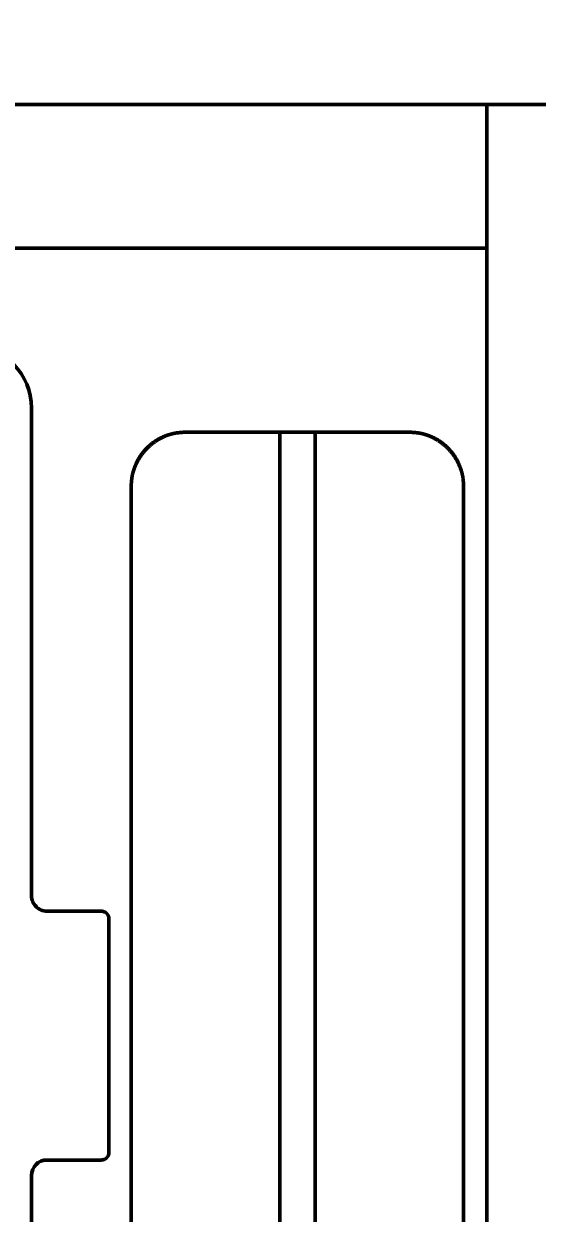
# Model space of a CAD drawing. Header units: millimetres. Extents: x -6033 to 120673, y -4970 to 90533.
# Drawn here: x 87229.1 to 87262.2, y 68772.3 to 68848.9 of the extents above; entities that cross this region are included whole.
import ezdxf
from ezdxf.enums import TextEntityAlignment as Align

# ---------------------------------------------------------------- set-up
doc = ezdxf.new("R2010")
doc.units = ezdxf.units.MM
doc.layers.get('DefPoints').update_dxf_attribs({"color": 250})
for name, color, linetype, lineweight in [('_ACM-A-ANNO-DIMS-c', 2, 'Continuous', 18), ('I-AR$0$I-SCOPE', 252, 'Continuous', 35), ('I-PLAN$0$_ACM-A-WALL-HACH', 251, 'Continuous', 9)]:
    doc.layers.add(name, color=color, linetype=linetype, lineweight=lineweight)
for name, color, linetype in [('I-CEILING$0$I-RCP-AIR', 64, 'Continuous'), ('I-CEILING$0$RC-Hatch【天花填充】', 251, 'Continuous'), ('I-FLOOR$0$I-FC-HATCH', 8, 'Continuous'), ('地坪', 7, 'Continuous'), ('天花', 7, 'Continuous')]:
    doc.layers.add(name, color=color, linetype=linetype)
doc.styles.add('_ACM-G-NOTES', font='arial.ttf')
doc.styles.add('I-CEILING$0$黑体', font='simhei.ttf', dxfattribs={"height": 600})
doc.dimstyles.new('_ACM-DIM-A_50', dxfattribs={"dimscale": 50, "dimtxt": 2.5, "dimasz": 1, "dimexe": 1.5, "dimexo": 1, "dimgap": 1, "dimtad": 1, "dimdec": 0, "dimrnd": 5, "dimzin": 1, "dimdsep": 46, "dimtxsty": '_ACM-G-NOTES', "dimblk": 'ARCHTICK', "dimcen": 2.5, "dimclrd": 256, "dimclre": 256, "dimclrt": 256, "dimadec": 3, "dimazin": 0, "dimtfac": 1, "dimtdec": 0, "dimtix": 1, "dimtmove": 0, "dimatfit": 3, "dimldrblk": 'DOTSMALL', "dimfxl": 5, "dimfxlon": 1, "dimlwd": 18, "dimlwe": 18, "dimarcsym": 0})

# ---------------------------------------------------------------- blocks, each defined once
blk = doc.blocks.new('I-AR')
at = {"layer": 'I-AR$0$I-SCOPE'}
h = blk.add_hatch(dxfattribs=at)
h.set_pattern_fill('ANSI31', color=256, scale=200)
h.paths.add_polyline_path([(63300, 72640), (66630, 72640), (66630, 70889.383), (90600, 70890), (90600, 66390), (96650, 66390), (96650, 24876.398), (18340, 24876.398), (18340, 66390), (48090, 66390), (48090, 72640), (51400, 72640), (51400, 72649.887), (52869.5, 72649.887), (52869.5, 72640), (55240, 72640), (55240, 72790), (59460, 72790), (59460, 72640), (61830.5, 72640), (61830.5, 72649.887), (63300, 72649.887)], flags=16)
h.paths.add_polyline_path([(7330, 0), (7330, -1770), (11180, -1770), (11180, 0), (18450, 0), (18450, 2900), (27550, 2900), (27550, 18090), (37037.331, 18090), (37037.331, 17350), (96200, 17350), (96200, 18120), (114640, 18120), (114640, 84500), (0, 84500), (0, 0)])
blk = doc.blocks.new('I-PLAN')
at = {"layer": 'I-PLAN$0$_ACM-A-WALL-HACH'}
h = blk.add_hatch(dxfattribs=at)
h.set_pattern_fill('ANSI31', color=256, scale=10, angle=45)
h.paths.add_polyline_path([(88260, 70790), (88260, 70890), (88030, 70890), (88030, 70790), (88230, 70790)], flags=17)
h.paths.add_polyline_path([(79671.546, 69390), (78155, 69390), (78155, 68990), (77955, 68990), (77955, 69590), (79671.546, 69590)], flags=17)
h.paths.add_polyline_path([(80271.546, 69390), (80271.546, 69590), (80780, 69590), (80780, 68990), (80580, 68990), (80580, 69390)], flags=17)
h.paths.add_polyline_path([(74580, 69590), (73930, 69590), (73930, 69390), (74580, 69390)])
h.paths.add_polyline_path([(68780, 69590), (69430, 69590), (69430, 69390), (68780, 69390)])
h.paths.add_polyline_path([(87280, 66490), (87480, 66490), (87480, 66390), (87280, 66390)])
h.paths.add_polyline_path([(82180, 68990), (82180, 69390), (84230, 69390), (84230, 66490), (84430, 66490), (84430, 69390), (85280, 69390), (85280, 69590), (81980, 69590), (81980, 68990)])
h.paths.add_polyline_path([(87480, 67390), (87480, 69390), (88280, 69390), (88280, 69590), (88080, 69590), (86480, 69590), (86480, 69390), (87280, 69390), (87280, 67390)], flags=17)
h.paths.add_polyline_path([(72130, 68170), (72130, 66490), (72330, 66490), (72330, 67870), (73130, 67870), (73130, 68070), (72330, 68070), (72330, 68170)])
h.paths.add_polyline_path([(71230, 68170), (71230, 66390), (71030, 66390), (71030, 67870), (70230, 67870), (70230, 68070), (71030, 68070), (71030, 68170)])
h.paths.add_polyline_path([(72130, 69070), (72330, 69070), (72330, 69390), (73030, 69390), (73030, 69590), (72130, 69590)])
h.paths.add_polyline_path([(71230, 69070), (71030, 69070), (71030, 69390), (70330, 69390), (70330, 69590), (71230, 69590)])
h.paths.add_polyline_path([(67800, 69490), (67830, 69490), (67830, 69590), (67800, 69590)], flags=17)
h.paths.add_polyline_path([(76755, 69590), (75180, 69590), (75180, 69390), (75330, 69390), (75330, 66390), (75530, 66390), (75530, 69390), (76555, 69390), (76555, 68990), (76755, 68990)])
h.paths.add_polyline_path([(68180, 69590), (68180, 69390), (68030, 69390), (68030, 66520), (67780, 66520), (67780, 66390), (67400, 66390), (67400, 66720), (67830, 66720), (67830, 69590)])
edge = h.paths.add_edge_path()
edge.add_line((89860, 70890), (88860, 70890))
edge.add_line((75530, 66520), (84230, 66520))
edge.add_line((75530, 66720), (84230, 66720))
blk = doc.blocks.new('I-CEILING$0$RPK-22-40FSNQS')
at = {"color": 0, "lineweight": 50}
for p, q in [((-390, 0), (-390, -64)), ((-390, -21.029238), (390, -21.029238)), ((-380.753894, -64), (-380.753894, -21.029238)), ((-365.390404, -22.517156), (365.390402, -22.517156)), ((-368.888804, -40.47), (-368.888804, -26.017156)), ((-368.888804, -32.086952), (368.888802, -32.086952)), ((-368.888804, -34.37305), (368.888802, -34.37305)), ((365.38827, -43.97), (-365.388272, -43.97)), ((-338.017608, -45.9), (-338.017608, -49.4)), ((-322.482622, -45.4), (-337.51738, -45.4)), ((-321.982394, -49.4), (-321.982394, -45.9)), ((-339.017608, -50.4), (-370.449212, -50.4)), ((-8.5, -50.4), (-320.982394, -50.4))]:
    blk.add_line(p, q, dxfattribs=at)
for points in [[(-368.888804, -26.017156), (-368.887502, -25.994244), (-368.886194, -25.971334), (-368.884872, -25.948426), (-368.883532, -25.92552), (-368.882166, -25.902618), (-368.88077, -25.879722), (-368.879336, -25.85683), (-368.877858, -25.833948), (-368.87633, -25.81107), (-368.874744, -25.788204), (-368.873098, -25.765346), (-368.871382, -25.7425), (-368.86959, -25.719664), (-368.867718, -25.696842), (-368.865758, -25.674034), (-368.863704, -25.651242), (-368.86155, -25.628464), (-368.85929, -25.605702), (-368.856918, -25.582958), (-368.854426, -25.560234), (-368.85181, -25.537528), (-368.849062, -25.514844), (-368.846176, -25.492182), (-368.843146, -25.46954), (-368.839966, -25.446924), (-368.83663, -25.424332), (-368.83313, -25.401764), (-368.829462, -25.379224), (-368.82562, -25.356712), (-368.821594, -25.334226), (-368.817384, -25.311772), (-368.812988, -25.289348), (-368.808408, -25.266954), (-368.803646, -25.244594), (-368.798704, -25.222266), (-368.793584, -25.199972), (-368.788288, -25.177714), (-368.782818, -25.15549), (-368.777178, -25.133306), (-368.771366, -25.111158), (-368.765388, -25.089048), (-368.759244, -25.06698), (-368.752934, -25.044952), (-368.746464, -25.022966), (-368.739834, -25.00102), (-368.733046, -24.97912), (-368.726102, -24.957264), (-368.719004, -24.935454), (-368.711754, -24.913688), (-368.704354, -24.891972), (-368.696806, -24.870302), (-368.689112, -24.848682), (-368.681274, -24.827112), (-368.673294, -24.805594), (-368.665176, -24.784126), (-368.656918, -24.762712), (-368.648524, -24.741352), (-368.639996, -24.720046), (-368.631336, -24.698796), (-368.622546, -24.677604), (-368.613628, -24.656468), (-368.604582, -24.63539), (-368.595408, -24.614372), (-368.586104, -24.593414), (-368.576674, -24.572518), (-368.567116, -24.551682), (-368.557428, -24.53091), (-368.547614, -24.510202), (-368.53767, -24.489558), (-368.5276, -24.46898), (-368.5174, -24.448468), (-368.507074, -24.428022), (-368.496618, -24.407646), (-368.486036, -24.387338), (-368.475324, -24.3671), (-368.464484, -24.346932), (-368.453518, -24.326838), (-368.442422, -24.306814), (-368.4312, -24.286864), (-368.419848, -24.266988), (-368.40837, -24.247186), (-368.396762, -24.227462), (-368.385028, -24.207814), (-368.373166, -24.188244), (-368.361174, -24.168752), (-368.349056, -24.149338), (-368.33681, -24.130006), (-368.324434, -24.110756), (-368.311932, -24.091586), (-368.299302, -24.0725), (-368.286544, -24.053498), (-368.27366, -24.03458), (-368.260648, -24.015748), (-368.24751, -23.997), (-368.234248, -23.978342), (-368.220862, -23.959768), (-368.207352, -23.941284), (-368.19372, -23.92289), (-368.179966, -23.904584), (-368.16609, -23.886368), (-368.152094, -23.868244), (-368.137978, -23.850212), (-368.123744, -23.832272), (-368.10939, -23.814426), (-368.09492, -23.796672), (-368.080334, -23.779016), (-368.06563, -23.761452), (-368.050812, -23.743986), (-368.035878, -23.726616), (-368.020832, -23.709344), (-368.005672, -23.692172), (-367.990402, -23.675096), (-367.975018, -23.658122), (-367.959524, -23.641248), (-367.94392, -23.624474), (-367.928206, -23.607804), (-367.912384, -23.591236), (-367.896456, -23.57477), (-367.880418, -23.55841), (-367.864276, -23.542154), (-367.848028, -23.526002), (-367.831674, -23.509958), (-367.815218, -23.494022), (-367.798656, -23.478192), (-367.781994, -23.462472), (-367.765228, -23.44686), (-367.748362, -23.43136), (-367.731394, -23.41597), (-367.714328, -23.40069), (-367.697162, -23.385524), (-367.679898, -23.370472), (-367.662536, -23.355532), (-367.645078, -23.340706), (-367.627522, -23.325996), (-367.609872, -23.311404), (-367.592128, -23.296926), (-367.57429, -23.282568), (-367.556358, -23.268326), (-367.538334, -23.254204), (-367.520218, -23.240202), (-367.50201, -23.22632), (-367.483714, -23.21256), (-367.465326, -23.19892), (-367.44685, -23.185404), (-367.428286, -23.172012), (-367.409636, -23.158744), (-367.390898, -23.1456), (-367.372074, -23.132582), (-367.353164, -23.119692), (-367.334172, -23.106928), (-367.315094, -23.094292), (-367.295934, -23.081784), (-367.276692, -23.069404), (-367.257368, -23.057152), (-367.237964, -23.045026), (-367.218482, -23.03303), (-367.19892, -23.021162), (-367.179282, -23.009422), (-367.159566, -22.99781), (-367.139774, -22.986326), (-367.119906, -22.97497), (-367.099966, -22.963742), (-367.07995, -22.952642), (-367.059864, -22.94167), (-367.039706, -22.930826), (-367.019476, -22.92011), (-366.999178, -22.909522), (-366.97881, -22.899062), (-366.958374, -22.888732), (-366.937872, -22.878528), (-366.917304, -22.868452), (-366.896668, -22.858504), (-366.87597, -22.848686), (-366.855208, -22.838994), (-366.834382, -22.82943), (-366.813494, -22.819996), (-366.792546, -22.810688), (-366.771538, -22.80151), (-366.75047, -22.792458), (-366.729344, -22.783536), (-366.708162, -22.774742), (-366.686922, -22.766078), (-366.665626, -22.757546), (-366.644274, -22.749148), (-366.62287, -22.740886), (-366.601414, -22.732764), (-366.579904, -22.72478), (-366.558344, -22.716938), (-366.536734, -22.709242), (-366.515076, -22.70169), (-366.493368, -22.694286), (-366.471614, -22.687034), (-366.449812, -22.679932), (-366.427966, -22.672986), (-366.406076, -22.666194), (-366.38414, -22.659562), (-366.362164, -22.653088), (-366.340146, -22.646776), (-366.318086, -22.64063), (-366.295988, -22.634648), (-366.27385, -22.628834), (-366.251674, -22.623192), (-366.229462, -22.61772), (-366.207214, -22.612422), (-366.18493, -22.6073), (-366.162614, -22.602356), (-366.140262, -22.59759), (-366.11788, -22.593008), (-366.095466, -22.58861), (-366.073022, -22.584396), (-366.050548, -22.58037), (-366.028044, -22.576526), (-366.005514, -22.572856), (-365.982958, -22.569354), (-365.960376, -22.566016), (-365.93777, -22.562836), (-365.91514, -22.559804), (-365.892488, -22.556918), (-365.869812, -22.554168), (-365.847118, -22.55155), (-365.824404, -22.549058), (-365.80167, -22.546684), (-365.77892, -22.544422), (-365.756152, -22.542268), (-365.733368, -22.540214), (-365.71057, -22.538252), (-365.687758, -22.53638), (-365.664934, -22.534588), (-365.642098, -22.532872), (-365.619252, -22.531224), (-365.596394, -22.529638), (-365.573528, -22.52811), (-365.550656, -22.526632), (-365.527774, -22.525196), (-365.504888, -22.5238), (-365.481998, -22.522434), (-365.459102, -22.521092), (-365.436204, -22.51977), (-365.413304, -22.51846), (-365.390404, -22.517156)], [(-365.388272, -43.97), (-365.411182, -43.968698), (-365.434092, -43.967388), (-365.457, -43.966066), (-365.479904, -43.964724), (-365.502806, -43.963358), (-365.525702, -43.96196), (-365.548592, -43.960526), (-365.571474, -43.959046), (-365.59435, -43.957518), (-365.617216, -43.955932), (-365.640074, -43.954284), (-365.66292, -43.952566), (-365.685754, -43.950774), (-365.708576, -43.948902), (-365.731384, -43.94694), (-365.754176, -43.944886), (-365.776954, -43.94273), (-365.799714, -43.940468), (-365.822458, -43.938094), (-365.845182, -43.9356), (-365.867888, -43.932982), (-365.890572, -43.930232), (-365.913236, -43.927344), (-365.935876, -43.924312), (-365.958492, -43.921132), (-365.981086, -43.917792), (-366.003652, -43.914292), (-366.026194, -43.910622), (-366.048706, -43.906776), (-366.071192, -43.90275), (-366.093648, -43.898536), (-366.116072, -43.894136), (-366.138466, -43.889554), (-366.160828, -43.884788), (-366.183158, -43.879844), (-366.205452, -43.87472), (-366.227712, -43.869422), (-366.249936, -43.86395), (-366.272122, -43.858304), (-366.294272, -43.85249), (-366.316382, -43.846508), (-366.338452, -43.84036), (-366.360482, -43.834046), (-366.38247, -43.827572), (-366.404416, -43.820938), (-366.426318, -43.814146), (-366.448176, -43.807198), (-366.46999, -43.800096), (-366.491756, -43.79284), (-366.513476, -43.785436), (-366.535146, -43.777884), (-366.556768, -43.770186), (-366.57834, -43.762342), (-366.599862, -43.754358), (-366.621332, -43.746234), (-366.642748, -43.73797), (-366.66411, -43.729572), (-366.68542, -43.72104), (-366.706672, -43.712374), (-366.727868, -43.703578), (-366.749006, -43.694656), (-366.770086, -43.685604), (-366.791106, -43.676424), (-366.812068, -43.667116), (-366.832968, -43.657678), (-366.853804, -43.648114), (-366.87458, -43.638422), (-366.89529, -43.6286), (-366.915938, -43.618652), (-366.936518, -43.608576), (-366.957034, -43.59837), (-366.977482, -43.588036), (-366.997862, -43.577576), (-367.018172, -43.566986), (-367.038414, -43.556268), (-367.058584, -43.545422), (-367.078684, -43.53445), (-367.09871, -43.523348), (-367.118662, -43.512118), (-367.138542, -43.50076), (-367.158346, -43.489274), (-367.178074, -43.47766), (-367.197726, -43.46592), (-367.2173, -43.45405), (-367.236796, -43.442052), (-367.256212, -43.429926), (-367.275546, -43.417672), (-367.294802, -43.405292), (-367.313974, -43.392782), (-367.333064, -43.380144), (-367.35207, -43.367378), (-367.37099, -43.354486), (-367.389826, -43.341468), (-367.408576, -43.328322), (-367.42724, -43.315054), (-367.445816, -43.30166), (-367.464304, -43.288142), (-367.482702, -43.274502), (-367.501012, -43.26074), (-367.519232, -43.246856), (-367.53736, -43.232852), (-367.555396, -43.218728), (-367.573338, -43.204486), (-367.59119, -43.190124), (-367.608946, -43.175646), (-367.626608, -43.16105), (-367.644174, -43.14634), (-367.661644, -43.131512), (-367.679016, -43.116572), (-367.696292, -43.101516), (-367.71347, -43.086348), (-367.730548, -43.071068), (-367.747526, -43.055676), (-367.764404, -43.040174), (-367.781182, -43.024562), (-367.797856, -43.00884), (-367.814428, -42.99301), (-367.830898, -42.977072), (-367.847262, -42.961026), (-367.863522, -42.944874), (-367.879676, -42.928618), (-367.895724, -42.912256), (-367.911666, -42.89579), (-367.927498, -42.87922), (-367.943222, -42.862548), (-367.958838, -42.845774), (-367.974342, -42.828898), (-367.989736, -42.811922), (-368.005018, -42.794846), (-368.02019, -42.77767), (-368.035246, -42.760398), (-368.05019, -42.743028), (-368.065018, -42.72556), (-368.079732, -42.707996), (-368.094328, -42.690336), (-368.10881, -42.672582), (-368.123172, -42.654736), (-368.137418, -42.636794), (-368.151544, -42.61876), (-368.16555, -42.600636), (-368.179434, -42.58242), (-368.193198, -42.564112), (-368.206842, -42.545716), (-368.22036, -42.527232), (-368.233756, -42.508658), (-368.247028, -42.489998), (-368.260176, -42.47125), (-368.273196, -42.452418), (-368.28609, -42.4335), (-368.298858, -42.414496), (-368.311498, -42.39541), (-368.32401, -42.37624), (-368.336394, -42.356988), (-368.348648, -42.337656), (-368.360776, -42.318244), (-368.372776, -42.298752), (-368.384648, -42.27918), (-368.39639, -42.259532), (-368.408006, -42.239806), (-368.419494, -42.220006), (-368.430852, -42.200128), (-368.442084, -42.180178), (-368.453186, -42.160154), (-368.464162, -42.140058), (-368.47501, -42.119892), (-368.485728, -42.099654), (-368.496318, -42.079346), (-368.506782, -42.058968), (-368.517116, -42.038524), (-368.527322, -42.018012), (-368.537402, -41.997434), (-368.547352, -41.97679), (-368.557174, -41.956082), (-368.566868, -41.93531), (-368.576434, -41.914476), (-368.585872, -41.893578), (-368.595182, -41.872622), (-368.604364, -41.851604), (-368.613418, -41.830528), (-368.622342, -41.809392), (-368.63114, -41.7882), (-368.639806, -41.76695), (-368.64834, -41.745646), (-368.65674, -41.724286), (-368.665004, -41.702874), (-368.67313, -41.681408), (-368.681116, -41.65989), (-368.68896, -41.63832), (-368.69666, -41.616702), (-368.704214, -41.595034), (-368.711618, -41.573318), (-368.718874, -41.551554), (-368.725978, -41.529744), (-368.732926, -41.50789), (-368.73972, -41.48599), (-368.746354, -41.464048), (-368.75283, -41.442062), (-368.759144, -41.420036), (-368.765292, -41.397968), (-368.771276, -41.375862), (-368.777092, -41.353716), (-368.782736, -41.331532), (-368.78821, -41.309312), (-368.79351, -41.287056), (-368.798632, -41.264764), (-368.803578, -41.24244), (-368.808344, -41.220082), (-368.812928, -41.19769), (-368.817328, -41.175268), (-368.821542, -41.152816), (-368.82557, -41.130336), (-368.829416, -41.107826), (-368.833088, -41.085288), (-368.83659, -41.062724), (-368.839928, -41.040136), (-368.84311, -41.017522), (-368.846142, -40.994884), (-368.84903, -40.972226), (-368.851782, -40.949544), (-368.8544, -40.926842), (-368.856894, -40.904122), (-368.859268, -40.881382), (-368.86153, -40.858624), (-368.863686, -40.83585), (-368.86574, -40.81306), (-368.867702, -40.790256), (-368.869576, -40.767438), (-368.871368, -40.744606), (-368.873084, -40.721764), (-368.874732, -40.69891), (-368.876318, -40.676048), (-368.877848, -40.653176), (-368.879326, -40.630296), (-368.880762, -40.607408), (-368.88216, -40.584516), (-368.883526, -40.56162), (-368.884868, -40.538718), (-368.88619, -40.515814), (-368.8875, -40.492908), (-368.888804, -40.47)], [(-338.017608, -45.9), (-338.017422, -45.896728), (-338.017046, -45.890184), (-338.016854, -45.886912), (-338.016658, -45.883642), (-338.016458, -45.880372), (-338.016254, -45.877102), (-338.016042, -45.873834), (-338.015824, -45.870566), (-338.015598, -45.8673), (-338.015362, -45.864034), (-338.015116, -45.860772), (-338.01486, -45.85751), (-338.014592, -45.85425), (-338.014312, -45.850992), (-338.01402, -45.847736), (-338.013712, -45.844482), (-338.013388, -45.841232), (-338.013048, -45.837984), (-338.012692, -45.834738), (-338.012318, -45.831494), (-338.011926, -45.828254), (-338.011512, -45.825016), (-338.01108, -45.821782), (-338.010624, -45.818552), (-338.010148, -45.815326), (-338.009646, -45.812102), (-338.009122, -45.808882), (-338.008572, -45.805666), (-338.007996, -45.802456), (-338.007394, -45.799248), (-338.006766, -45.796046), (-338.00611, -45.792846), (-338.005428, -45.789652), (-338.004722, -45.786464), (-338.00399, -45.783278), (-338.003232, -45.7801), (-338.00245, -45.776924), (-338.001644, -45.773756), (-338.000812, -45.770592), (-337.999958, -45.767434), (-337.99908, -45.764282), (-337.998176, -45.761134), (-337.997252, -45.757994), (-337.996304, -45.75486), (-337.995334, -45.75173), (-337.99434, -45.748608), (-337.993326, -45.745492), (-337.992288, -45.742384), (-337.99123, -45.739282), (-337.99015, -45.736186), (-337.98905, -45.733098), (-337.98793, -45.730016), (-337.986788, -45.726942), (-337.985628, -45.723876), (-337.984446, -45.720816), (-337.983246, -45.717766), (-337.982026, -45.714722), (-337.980788, -45.711686), (-337.97953, -45.708658), (-337.978256, -45.70564), (-337.976962, -45.702628), (-337.97565, -45.699626), (-337.974318, -45.696632), (-337.97297, -45.693648), (-337.971602, -45.690672), (-337.970218, -45.687704), (-337.968814, -45.684746), (-337.967392, -45.681796), (-337.965952, -45.678856), (-337.964494, -45.675926), (-337.963016, -45.673006), (-337.961522, -45.670094), (-337.960008, -45.667194), (-337.958476, -45.664302), (-337.956926, -45.66142), (-337.955358, -45.65855), (-337.953772, -45.65569), (-337.952168, -45.652838), (-337.950544, -45.65), (-337.948902, -45.64717), (-337.947242, -45.644352), (-337.945564, -45.641546), (-337.943868, -45.63875), (-337.942154, -45.635966), (-337.94042, -45.633192), (-337.938668, -45.63043), (-337.9369, -45.62768), (-337.935112, -45.624942), (-337.933304, -45.622216), (-337.93148, -45.6195), (-337.929638, -45.616798), (-337.927776, -45.614108), (-337.925898, -45.61143), (-337.924, -45.608764), (-337.922086, -45.60611), (-337.920154, -45.60347), (-337.918206, -45.600842), (-337.916238, -45.598226), (-337.914254, -45.595624), (-337.912252, -45.593036), (-337.910234, -45.590458), (-337.908198, -45.587896), (-337.906146, -45.585346), (-337.904076, -45.58281), (-337.901992, -45.580286), (-337.899888, -45.577778), (-337.89777, -45.575282), (-337.895634, -45.5728), (-337.893482, -45.570334), (-337.891314, -45.56788), (-337.889132, -45.56544), (-337.886932, -45.563014), (-337.884716, -45.560604), (-337.882484, -45.558208), (-337.880238, -45.555826), (-337.877974, -45.55346), (-337.875696, -45.551106), (-337.873404, -45.54877), (-337.871094, -45.546448), (-337.868772, -45.54414), (-337.866432, -45.541848), (-337.86408, -45.539572), (-337.86171, -45.53731), (-337.859328, -45.535064), (-337.85693, -45.532834), (-337.854518, -45.530618), (-337.852092, -45.52842), (-337.849652, -45.526236), (-337.847198, -45.52407), (-337.844728, -45.52192), (-337.842246, -45.519784), (-337.83975, -45.517666), (-337.83724, -45.515564), (-337.834716, -45.51348), (-337.832178, -45.511412), (-337.829628, -45.50936), (-337.827064, -45.507324), (-337.824486, -45.505308), (-337.821896, -45.503306), (-337.819292, -45.501324), (-337.816676, -45.499356), (-337.814046, -45.497408), (-337.811404, -45.495478), (-337.80875, -45.493564), (-337.806084, -45.491668), (-337.803404, -45.48979), (-337.800712, -45.48793), (-337.798008, -45.48609), (-337.795292, -45.484266), (-337.792564, -45.48246), (-337.789824, -45.480674), (-337.787072, -45.478904), (-337.78431, -45.477154), (-337.781534, -45.475422), (-337.778748, -45.473708), (-337.775952, -45.472012), (-337.773144, -45.470336), (-337.770324, -45.468676), (-337.767494, -45.467036), (-337.764654, -45.465412), (-337.761802, -45.463808), (-337.75894, -45.462222), (-337.756068, -45.460654), (-337.753186, -45.459106), (-337.750294, -45.457574), (-337.747392, -45.456062), (-337.74448, -45.454566), (-337.741558, -45.45309), (-337.738626, -45.451632), (-337.735684, -45.450192), (-337.732734, -45.448772), (-337.729774, -45.447368), (-337.726806, -45.445984), (-337.723828, -45.444618), (-337.720842, -45.44327), (-337.717846, -45.44194), (-337.714842, -45.440628), (-337.71183, -45.439336), (-337.70881, -45.43806), (-337.70578, -45.436804), (-337.702742, -45.435566), (-337.699698, -45.434348), (-337.696646, -45.433148), (-337.693584, -45.431968), (-337.690516, -45.430806), (-337.687442, -45.429666), (-337.684358, -45.428546), (-337.681268, -45.427446), (-337.678172, -45.426368), (-337.675068, -45.42531), (-337.671958, -45.424272), (-337.66884, -45.423258), (-337.665718, -45.422266), (-337.662588, -45.421294), (-337.659452, -45.420348), (-337.65631, -45.419422), (-337.653162, -45.41852), (-337.650008, -45.417642), (-337.646848, -45.416788), (-337.643684, -45.415956), (-337.640512, -45.41515), (-337.637336, -45.414368), (-337.634156, -45.413612), (-337.63097, -45.41288), (-337.62778, -45.412174), (-337.624584, -45.411492), (-337.621384, -45.410838), (-337.618178, -45.41021), (-337.61497, -45.409608), (-337.611756, -45.409032), (-337.60854, -45.408484), (-337.605318, -45.40796), (-337.602094, -45.40746), (-337.598864, -45.406982), (-337.595632, -45.406528), (-337.592398, -45.406096), (-337.589158, -45.405682), (-337.585916, -45.40529), (-337.582672, -45.404916), (-337.579426, -45.40456), (-337.576176, -45.40422), (-337.572922, -45.403896), (-337.569668, -45.403588), (-337.56641, -45.403296), (-337.563152, -45.403014), (-337.55989, -45.402748), (-337.556628, -45.402492), (-337.553362, -45.402246), (-337.550096, -45.40201), (-337.546828, -45.401784), (-337.54356, -45.401566), (-337.54029, -45.401354), (-337.537018, -45.401148), (-337.533748, -45.40095), (-337.530474, -45.400754), (-337.527202, -45.400562), (-337.523928, -45.400374), (-337.520654, -45.400186), (-337.51738, -45.4)], [(-322.482622, -45.4), (-322.479348, -45.400186), (-322.476074, -45.400374), (-322.472802, -45.400564), (-322.469528, -45.400754), (-322.466256, -45.40095), (-322.462984, -45.40115), (-322.459712, -45.401354), (-322.456442, -45.401566), (-322.453174, -45.401784), (-322.449906, -45.40201), (-322.44664, -45.402246), (-322.443374, -45.402492), (-322.440112, -45.402748), (-322.43685, -45.403014), (-322.433592, -45.403294), (-322.430334, -45.403588), (-322.427078, -45.403896), (-322.423826, -45.404218), (-322.420576, -45.404558), (-322.417328, -45.404914), (-322.414084, -45.405288), (-322.410842, -45.40568), (-322.407604, -45.406094), (-322.404368, -45.406526), (-322.401136, -45.406982), (-322.397908, -45.407458), (-322.394684, -45.407958), (-322.391462, -45.408482), (-322.388246, -45.409032), (-322.385032, -45.409608), (-322.381824, -45.41021), (-322.37862, -45.410838), (-322.37542, -45.411494), (-322.372224, -45.412174), (-322.369032, -45.412882), (-322.365846, -45.413612), (-322.362666, -45.41437), (-322.35949, -45.415152), (-322.35632, -45.415958), (-322.353154, -45.416788), (-322.349994, -45.417644), (-322.34684, -45.418522), (-322.343692, -45.419424), (-322.34055, -45.420348), (-322.337414, -45.421296), (-322.334284, -45.422266), (-322.33116, -45.423258), (-322.328044, -45.424272), (-322.324934, -45.425308), (-322.32183, -45.426366), (-322.318732, -45.427446), (-322.315642, -45.428546), (-322.31256, -45.429666), (-322.309484, -45.430806), (-322.306416, -45.431966), (-322.303356, -45.433148), (-322.300304, -45.434348), (-322.297258, -45.435566), (-322.294222, -45.436804), (-322.291192, -45.43806), (-322.288172, -45.439336), (-322.28516, -45.44063), (-322.282156, -45.44194), (-322.279162, -45.44327), (-322.276174, -45.444618), (-322.273196, -45.445984), (-322.270228, -45.44737), (-322.267268, -45.448772), (-322.264318, -45.450194), (-322.261376, -45.451634), (-322.258446, -45.45309), (-322.255524, -45.454568), (-322.25261, -45.456062), (-322.249708, -45.457574), (-322.246816, -45.459106), (-322.243934, -45.460654), (-322.24106, -45.462222), (-322.238198, -45.463808), (-322.235348, -45.465412), (-322.232506, -45.467034), (-322.229676, -45.468676), (-322.226858, -45.470334), (-322.22405, -45.472012), (-322.221252, -45.473708), (-322.218466, -45.475422), (-322.215692, -45.477154), (-322.212928, -45.478904), (-322.210178, -45.480672), (-322.207438, -45.48246), (-322.20471, -45.484266), (-322.201994, -45.48609), (-322.19929, -45.487932), (-322.196598, -45.489792), (-322.19392, -45.49167), (-322.191252, -45.493566), (-322.188598, -45.495478), (-322.185956, -45.49741), (-322.183326, -45.499358), (-322.18071, -45.501324), (-322.178106, -45.503308), (-322.175516, -45.505308), (-322.172938, -45.507326), (-322.170374, -45.50936), (-322.167824, -45.511412), (-322.165286, -45.51348), (-322.162762, -45.515566), (-322.160252, -45.517666), (-322.157756, -45.519784), (-322.155272, -45.521918), (-322.152804, -45.52407), (-322.15035, -45.526236), (-322.147908, -45.52842), (-322.145482, -45.530618), (-322.14307, -45.532832), (-322.140674, -45.535062), (-322.13829, -45.537308), (-322.135922, -45.53957), (-322.133568, -45.541848), (-322.13123, -45.54414), (-322.128908, -45.546448), (-322.126598, -45.54877), (-322.124306, -45.551108), (-322.122028, -45.55346), (-322.119766, -45.555826), (-322.117518, -45.558208), (-322.115286, -45.560606), (-322.113072, -45.563016), (-322.110872, -45.56544), (-322.108688, -45.56788), (-322.10652, -45.570334), (-322.104368, -45.572802), (-322.102232, -45.575282), (-322.100114, -45.577778), (-322.09801, -45.580288), (-322.095924, -45.58281), (-322.093856, -45.585346), (-322.091802, -45.587896), (-322.089766, -45.590458), (-322.087748, -45.593034), (-322.085746, -45.595624), (-322.083762, -45.598226), (-322.081796, -45.600842), (-322.079846, -45.60347), (-322.077914, -45.60611), (-322.076, -45.608764), (-322.074104, -45.61143), (-322.072224, -45.614108), (-322.070364, -45.616798), (-322.068522, -45.6195), (-322.066698, -45.622216), (-322.064892, -45.624942), (-322.063104, -45.62768), (-322.061334, -45.630432), (-322.059582, -45.633194), (-322.05785, -45.635966), (-322.056136, -45.638752), (-322.054438, -45.641546), (-322.05276, -45.644354), (-322.0511, -45.647172), (-322.04946, -45.65), (-322.047836, -45.65284), (-322.04623, -45.65569), (-322.044644, -45.65855), (-322.043076, -45.661422), (-322.041526, -45.664302), (-322.039994, -45.667194), (-322.03848, -45.670094), (-322.036984, -45.673006), (-322.035508, -45.675926), (-322.03405, -45.678856), (-322.032608, -45.681796), (-322.031186, -45.684744), (-322.029784, -45.687702), (-322.028398, -45.69067), (-322.027032, -45.693646), (-322.025682, -45.696632), (-322.024352, -45.699626), (-322.02304, -45.702628), (-322.021746, -45.70564), (-322.020472, -45.708658), (-322.019214, -45.711686), (-322.017976, -45.714722), (-322.016756, -45.717766), (-322.015556, -45.720818), (-322.014376, -45.723876), (-322.013214, -45.726942), (-322.012072, -45.730016), (-322.010952, -45.733098), (-322.009852, -45.736186), (-322.008772, -45.739282), (-322.007714, -45.742384), (-322.006676, -45.745494), (-322.005662, -45.748608), (-322.004668, -45.75173), (-322.003698, -45.75486), (-322.00275, -45.757994), (-322.001824, -45.761134), (-322.000922, -45.76428), (-322.000042, -45.767434), (-321.999188, -45.770592), (-321.998356, -45.773756), (-321.99755, -45.776924), (-321.996768, -45.780098), (-321.99601, -45.783278), (-321.995278, -45.786462), (-321.994572, -45.789652), (-321.99389, -45.792846), (-321.993236, -45.796044), (-321.992608, -45.799248), (-321.992006, -45.802456), (-321.99143, -45.805668), (-321.99088, -45.808882), (-321.990356, -45.812102), (-321.989856, -45.815326), (-321.989378, -45.818554), (-321.988924, -45.821784), (-321.98849, -45.825018), (-321.988078, -45.828254), (-321.987686, -45.831494), (-321.98731, -45.834738), (-321.986954, -45.837984), (-321.986614, -45.841232), (-321.986292, -45.844484), (-321.985984, -45.847736), (-321.98569, -45.850992), (-321.98541, -45.85425), (-321.985142, -45.85751), (-321.984886, -45.860772), (-321.98464, -45.864034), (-321.984404, -45.867298), (-321.984178, -45.870566), (-321.983958, -45.873832), (-321.983748, -45.8771), (-321.983542, -45.88037), (-321.983342, -45.88364), (-321.983148, -45.886912), (-321.982956, -45.890184), (-321.982766, -45.893456), (-321.982394, -45.9)]]:
    blk.add_lwpolyline(points, dxfattribs=at)
for centre, radius, start, end in [((-339.017608, -49.4), 1, 270, 0), ((-320.982394, -49.4), 1, 180, 270), ((-370.449212, -54.4), 4, 90, 179)]:
    blk.add_arc(centre, radius, start, end, dxfattribs=at)
blk = doc.blocks.new('I-CEILING')
at = {"layer": 'I-CEILING$0$RC-Hatch【天花填充】'}
h = blk.add_hatch(dxfattribs=at)
h.set_pattern_fill('_USER', color=256, scale=600, double=1, pattern_type=0)
h.set_pattern_definition([(0, (81980, 70481.47), (0, 600), []), (90, (81980, 70481.47), (-600, 4e-14), [])])
h.paths.add_polyline_path([(84430, 69390), (85280, 69390), (85280, 69590), (81980, 69590), (81980, 69090), (80780, 69090), (80780, 69590), (77955, 69590), (77955, 69090), (76755, 69090), (76755, 69590), (66630, 69590), (66630, 70790), (88030, 70790), (88030, 69590), (86480, 69590), (86480, 69390), (87280, 69390), (87280, 66390), (85430, 66390), (85430, 66490), (84430, 66490)])
at = {"layer": 'I-CEILING$0$I-RCP-AIR', "rotation": 269.9999999882699}
blk.add_blockref('I-CEILING$0$RPK-22-40FSNQS', (87280, 68453.738, 3000), dxfattribs=at)
at = {"layer": 'I-CEILING$0$I-RCP-AIR', "style": 'I-CEILING$0$黑体'}
for tag, p in [('R', (61966.358, 71748.905)), ('R', (61966.358, 66925.235)), ('R', (51736.068, 63924.766)), ('R', (62976.068, 63924.766)), ('S', (56433.591, 63065))]:
    blk.add_attdef(tag, text='', height=100, dxfattribs=at).set_placement(p, align=Align.MIDDLE_CENTER)
blk = doc.blocks.new('I-FLOOR')
at = {"layer": 'I-FLOOR$0$I-FC-HATCH'}
h = blk.add_hatch(dxfattribs=at)
h.set_pattern_fill('_USER', color=256, scale=600, double=1, pattern_type=0)
h.set_pattern_definition([(0, (85280, 69590), (0, 600), []), (90, (85280, 69590), (-600, 4e-14), [])])
h.paths.add_polyline_path([(84430, 69390), (85280, 69390), (85280, 69590), (81980, 69590), (81980, 69090), (80780, 69090), (80780, 69590), (77955, 69590), (77955, 69090), (76755, 69090), (76755, 69590), (66630, 69590), (66630, 70790), (88030, 70790), (88030, 69590), (86480, 69590), (86480, 69390), (87280, 69390), (87280, 66390), (85430, 66390), (85430, 66490), (84430, 66490)])
blk = doc.blocks.new('_ArchTick')
at = {"color": 0, "linetype": 'ByBlock', "const_width": 0.15}
blk.add_lwpolyline([(-0.5, -0.5), (0.5, 0.5)], dxfattribs=at)
blk = doc.blocks.new('*D236')
at = {"layer": '_ACM-A-ANNO-DIMS-c', "lineweight": 18, "transparency": 16777216}
for p, q in [((86747.261, 69390), (86422.261, 69390)), ((86497.261, 67926.5), (86497.261, 69390)), ((86747.261, 67926.5), (86422.261, 67926.5))]:
    blk.add_line(p, q, dxfattribs=at)
at = {"layer": 'DefPoints', "color": 0, "transparency": 16777216}
for p in [(86497.261, 69390), (87342.05, 69390), (87342.05, 67926.5)]:
    blk.add_point(p, dxfattribs=at)
at = {"layer": '_ACM-A-ANNO-DIMS-c', "lineweight": 18, "transparency": 16777216, "xscale": 50, "yscale": 50, "zscale": 50}
for p, rotation in [((86497.261, 69390), 90), ((86497.261, 67926.5), 270)]:
    blk.add_blockref('_ArchTick', p, dxfattribs=dict(at, rotation=rotation))
at = {"layer": '_ACM-A-ANNO-DIMS-c', "transparency": 16777216, "insert": (86383.439, 68658.25), "char_height": 125, "attachment_point": 5, "rotation": 90, "style": '_ACM-G-NOTES'}
blk.add_mtext('1465', dxfattribs=at)
blk = doc.blocks.new('_DotSmall')
at = {"color": 0, "linetype": 'ByBlock', "const_width": 0.5}
blk.add_lwpolyline([(-0.0625, 0, 1), (0.0625, 0, 1)], format="xyb", close=True, dxfattribs=at)

msp = doc.modelspace()

# ---------------------------------------------------------------- block references
for name in ['I-AR', 'I-PLAN']:
    msp.add_blockref(name, (0, 0))

# ---------------------------------------------------------------- next in the draw order: block references
at = {"layer": '天花'}
msp.add_blockref('I-CEILING', (0, 0), dxfattribs=at)

# ---------------------------------------------------------------- next in the draw order: block references
at = {"layer": '地坪'}
msp.add_blockref('I-FLOOR', (0, 0), dxfattribs=at)

# ---------------------------------------------------------------- next in the draw order: dimensions: what is measured, and where the dimension line sits
at = {"layer": '_ACM-A-ANNO-DIMS-c'}
dim = msp.add_linear_dim(base=(86497.260511325, 69390), p1=(87342.050366476, 67926.5), p2=(87342.050366476, 69390), angle=90, dimstyle='_ACM-DIM-A_50', override={"dimzin": 8}, dxfattribs=at)
dim.commit()
dim.dimension.update_dxf_attribs({"geometry": '*D236', "text_midpoint": (86383.43888786, 68658.25)})

doc.saveas('drawing.dxf')
